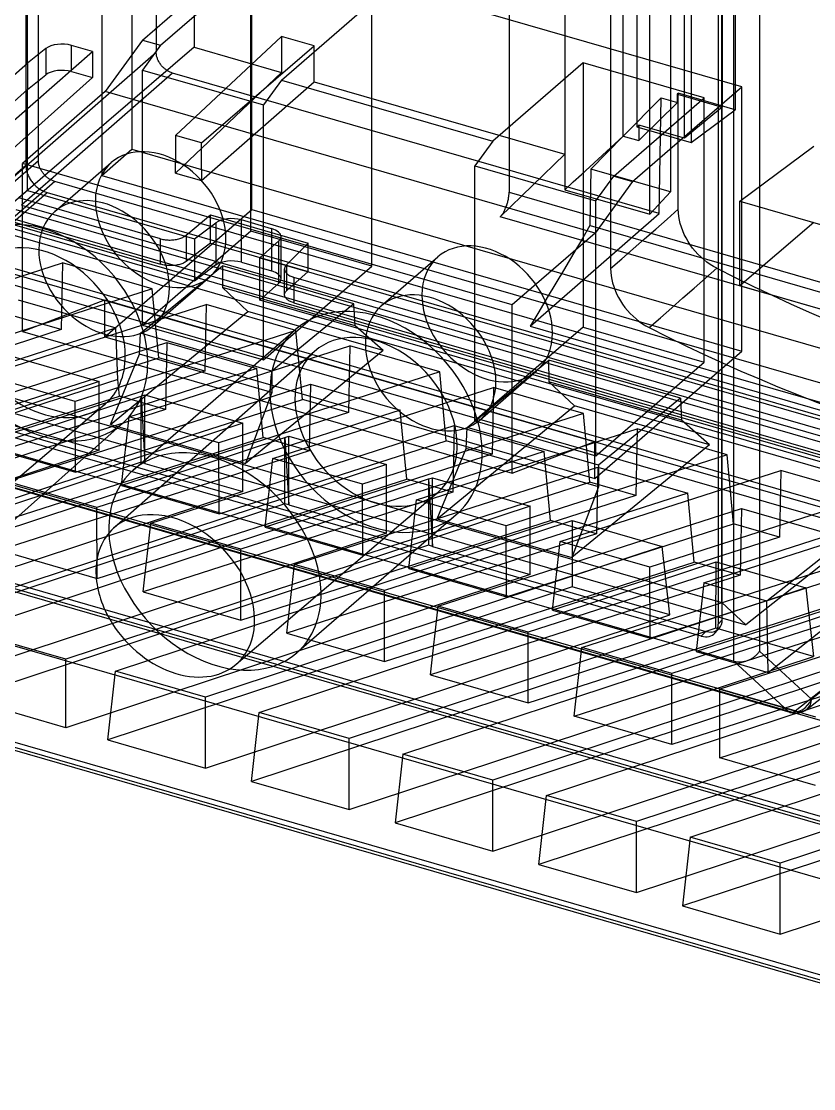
# Model space of a CAD drawing. Header units: millimetres. Extents: x 119 to 193, y -192 to -87.
# Drawn here: x 143.5 to 164.51, y -192.17 to -163.87 of the extents above; entities that cross this region are included whole.
import ezdxf

# ---------------------------------------------------------------- set-up
doc = ezdxf.new("R2010")
doc.units = ezdxf.units.MM
doc.layers.add('MAIN-1', color=7, linetype='Continuous')
doc.layers.add('MAIN-2', color=7, linetype='Continuous')

msp = doc.modelspace()

# ---------------------------------------------------------------- linework, layer by layer
at = {"layer": 'MAIN-1'}
for p, q in [((162.393, -180.838), (162.393, -147.607)), ((163.074, -147.693), (163.074, -180.573)), ((161.98, -148.354), (161.98, -179.852)), ((119.924, -168.001), (161.653, -180.047)), ((118.932, -168.292), (162.393, -180.838)), ((161.528, -180.174), (119.799, -168.128)), ((120.34, -169.611), (163.843, -182.169)), ((163.884, -182.193), (120.381, -169.635)), ((124.692, -173.402), (168.329, -185.999)), ((168.441, -186.248), (124.803, -173.65)), ((168.854, -178.367), (164.454, -181.84)), ((164.333, -182.105), (168.572, -178.76)), ((130.453, -179.273), (174.268, -191.922)), ((174.38, -192.171), (130.565, -179.522)), ((161.528, -180.174), (161.653, -180.047)), ((162.708, -180.832), (162.73, -180.826)), ((162.73, -180.826), (162.751, -180.819)), ((162.751, -180.819), (162.773, -180.811)), ((162.773, -180.811), (162.794, -180.802)), ((162.794, -180.802), (162.815, -180.793)), ((162.815, -180.793), (162.835, -180.782)), ((162.835, -180.782), (162.856, -180.772)), ((162.856, -180.772), (162.876, -180.76)), ((162.876, -180.76), (162.895, -180.748)), ((162.895, -180.748), (162.915, -180.735)), ((162.915, -180.735), (162.933, -180.721)), ((162.933, -180.721), (162.952, -180.707)), ((162.952, -180.707), (162.969, -180.693)), ((162.969, -180.693), (162.987, -180.677)), ((162.987, -180.677), (163.003, -180.661)), ((163.003, -180.661), (163.019, -180.645)), ((163.019, -180.645), (163.034, -180.628)), ((163.034, -180.628), (163.048, -180.61)), ((163.048, -180.61), (163.062, -180.592)), ((163.062, -180.592), (163.074, -180.573)), ((164.454, -181.84), (163.074, -180.573)), ((162.393, -180.838), (163.843, -182.169)), ((162.393, -180.838), (162.412, -180.843)), ((162.412, -180.843), (162.432, -180.847)), ((162.432, -180.847), (162.452, -180.851)), ((162.452, -180.851), (162.472, -180.853)), ((162.472, -180.853), (162.493, -180.855)), ((162.493, -180.855), (162.514, -180.856)), ((162.514, -180.856), (162.535, -180.857)), ((162.535, -180.857), (162.556, -180.857)), ((162.556, -180.857), (162.578, -180.855)), ((162.578, -180.855), (162.599, -180.854)), ((162.599, -180.854), (162.621, -180.851)), ((162.621, -180.851), (162.643, -180.847)), ((162.643, -180.847), (162.665, -180.843)), ((162.665, -180.843), (162.686, -180.838)), ((162.686, -180.838), (162.708, -180.832))]:
    msp.add_line(p, q, dxfattribs=at)
msp.add_arc((164.023, -181.713), 0.5, 253.8992, 308.2797, dxfattribs=at)
for centre, major_axis, ratio, start_param, end_param in [((147.579, -179.105), (1.651, -1.782), 0.732093, -1.875671, -0.031014), ((161.528, -179.722), (-0.342, 0.394), 0.75, -3.042226, -2.427868), ((161.528, -179.722), (-0.342, 0.394), 0.75, 2.284521, 3.240959), ((161.653, -179.614), (0.327, -0.378), 0.75, -0.857072, -0.11939), ((147.579, -179.105), (1.651, -1.782), 0.732093, -0.031014, 0.111799), ((164.023, -181.713), (0.338, 0.368), 0.878023, -2.728416, -1.163897), ((164.023, -181.713), (0.31, -0.392), 0.763187, -0.000046, 0.748062), ((164.023, -181.713), (0.139, 0.48), 0.433013, 2.926742, 3.141622)]:
    msp.add_ellipse(centre, major_axis=major_axis, ratio=ratio, start_param=start_param, end_param=end_param, dxfattribs=at)
at = {"layer": 'MAIN-2'}
for p, q in [((143.617, -92.645), (143.617, -167.686)), ((143.947, -167.558), (143.947, -92.617)), ((145.627, -94.344), (145.627, -167.956)), ((147.072, -142.048), (147.072, -164.684)), ((143.663, -164.977), (143.663, -145.767)), ((162.425, -145.767), (162.425, -166.214)), ((161.256, -146.22), (161.256, -167.084)), ((159.457, -166.914), (159.453, -146.516)), ((162.069, -179.283), (162.069, -146.551)), ((162.086, -146.382), (162.086, -166.143)), ((161.084, -166.971), (161.084, -146.987)), ((157.907, -147.295), (157.907, -168.335)), ((159.818, -147.714), (159.818, -166.669)), ((160.71, -147.466), (160.71, -168.396)), ((160.164, -168.986), (160.164, -147.947)), ((157.91, -148.063), (157.91, -167.393)), ((162.086, -179.739), (162.086, -148.24)), ((159.125, -148.346), (159.125, -170.429)), ((156.43, -149.355), (156.43, -168.404)), ((148.081, -160.225), (148.081, -164.556)), ((146.711, -164.368), (149.611, -161.857)), ((162.601, -165.607), (149.611, -161.857)), ((149.611, -168.863), (149.611, -161.857)), ((147.186, -164.506), (149.581, -162.432)), ((149.581, -169.438), (149.581, -162.432)), ((146.427, -163.026), (146.427, -167.263)), ((150.392, -165.431), (152.787, -163.357)), ((152.787, -170.363), (152.787, -163.357)), ((167.347, -176.209), (126.476, -164.41)), ((126.734, -164.327), (167.613, -176.128)), ((146.711, -164.368), (145.722, -165.736)), ((146.711, -164.368), (147.186, -164.506)), ((150.396, -164.271), (147.584, -166.895)), ((150.396, -164.271), (150.396, -165.224)), ((151.264, -164.521), (150.396, -164.271)), ((133.861, -174.761), (145.38, -164.67)), ((143.063, -168.186), (147.073, -164.685)), ((148.081, -164.556), (143.429, -168.553)), ((144.15, -164.592), (143.663, -164.977)), ((144.15, -164.592), (144.15, -165.289)), ((144.824, -165.203), (144.824, -164.509)), ((145.38, -164.67), (144.824, -164.509)), ((145.38, -164.67), (145.38, -165.364)), ((147.186, -164.506), (146.711, -165.162)), ((147.072, -164.685), (147.072, -164.684)), ((147.072, -164.684), (147.072, -164.684)), ((147.072, -164.684), (147.072, -164.684)), ((147.072, -164.684), (147.072, -164.684)), ((147.072, -164.684), (147.072, -164.684)), ((147.072, -164.684), (147.072, -164.684)), ((147.072, -164.684), (147.072, -164.684)), ((147.072, -164.684), (147.072, -164.684)), ((147.072, -164.684), (147.072, -164.684)), ((147.072, -164.684), (147.072, -164.684)), ((147.072, -164.684), (147.072, -164.684)), ((147.072, -164.684), (147.072, -164.684)), ((147.072, -164.684), (147.072, -164.684)), ((147.072, -164.684), (147.072, -164.684)), ((147.072, -164.684), (147.072, -164.684)), ((147.072, -164.684), (147.072, -164.684)), ((147.072, -164.684), (147.072, -164.684)), ((147.072, -164.684), (147.072, -164.684)), ((147.072, -164.684), (147.072, -164.684)), ((147.072, -164.684), (147.072, -164.684)), ((147.072, -164.684), (147.072, -164.684)), ((147.072, -164.684), (147.072, -164.684)), ((147.072, -164.684), (147.072, -164.684)), ((147.072, -164.684), (147.072, -164.684)), ((147.072, -164.684), (147.072, -164.684)), ((147.072, -164.684), (147.072, -164.684)), ((147.072, -164.684), (147.072, -164.684)), ((147.072, -164.684), (147.072, -164.684)), ((147.072, -164.684), (147.072, -164.684)), ((147.072, -164.684), (147.072, -164.684)), ((147.072, -164.684), (147.072, -164.684)), ((147.072, -164.684), (147.072, -164.684)), ((147.072, -164.684), (147.072, -164.684)), ((147.072, -164.684), (147.072, -164.684)), ((147.072, -164.684), (147.072, -164.684)), ((147.072, -164.684), (147.072, -164.684)), ((147.072, -164.684), (147.072, -164.684)), ((147.072, -164.684), (147.072, -164.684)), ((147.072, -164.684), (147.073, -164.684)), ((147.073, -164.685), (147.072, -164.685)), ((147.072, -164.685), (147.072, -164.685)), ((147.072, -164.685), (147.072, -164.685)), ((147.072, -164.685), (147.072, -164.685)), ((147.072, -164.685), (147.072, -164.685)), ((147.072, -164.685), (147.072, -164.685)), ((147.072, -164.685), (147.072, -164.685)), ((147.072, -164.685), (147.072, -164.685)), ((147.072, -164.685), (147.072, -164.685)), ((147.072, -164.685), (147.072, -164.685)), ((147.072, -164.685), (147.072, -164.685)), ((147.072, -164.685), (147.072, -164.685)), ((147.072, -164.685), (147.072, -164.685)), ((147.072, -164.685), (147.072, -164.685)), ((147.072, -164.685), (147.072, -164.685)), ((147.072, -164.685), (147.072, -164.685)), ((147.072, -164.685), (147.072, -164.685)), ((147.072, -164.685), (147.072, -164.685)), ((147.072, -164.685), (147.072, -164.685)), ((147.072, -164.685), (147.072, -164.685)), ((147.072, -164.685), (147.072, -164.685)), ((147.072, -164.685), (147.072, -164.685)), ((147.072, -164.685), (147.072, -164.685)), ((147.072, -164.685), (147.072, -164.685)), ((147.072, -164.685), (147.072, -164.685)), ((147.072, -164.685), (147.072, -164.685)), ((147.072, -164.685), (147.072, -164.685)), ((147.072, -164.685), (147.072, -164.685)), ((147.072, -164.685), (147.072, -164.685)), ((147.072, -164.685), (147.072, -164.685)), ((147.072, -164.685), (147.072, -164.685)), ((147.072, -164.685), (147.072, -164.685)), ((147.072, -164.685), (147.072, -164.685)), ((147.072, -164.685), (147.072, -164.685)), ((147.072, -164.685), (147.072, -164.685)), ((147.072, -164.685), (147.072, -164.685)), ((147.072, -164.685), (147.072, -164.685)), ((147.072, -164.685), (147.072, -164.685)), ((147.072, -164.685), (147.072, -164.685)), ((147.072, -164.685), (147.072, -164.685)), ((147.072, -164.685), (147.073, -164.685)), ((147.073, -164.685), (147.072, -164.685)), ((147.072, -164.685), (147.072, -164.685)), ((147.073, -164.707), (147.073, -164.685)), ((148.081, -164.556), (150.396, -165.224)), ((148.277, -167.095), (151.264, -164.521)), ((151.264, -165.475), (151.264, -164.521)), ((126.953, -164.824), (167.838, -176.627)), ((132.834, -174.465), (143.663, -164.977)), ((143.663, -164.977), (143.663, -165.682)), ((147.074, -164.728), (147.073, -164.707)), ((147.077, -164.749), (147.074, -164.728)), ((147.08, -164.77), (147.077, -164.749)), ((147.084, -164.791), (147.08, -164.77)), ((147.09, -164.812), (147.084, -164.791)), ((147.096, -164.832), (147.09, -164.812)), ((147.103, -164.853), (147.096, -164.832)), ((147.111, -164.874), (147.103, -164.853)), ((147.119, -164.894), (147.111, -164.874)), ((147.129, -164.914), (147.119, -164.894)), ((147.139, -164.935), (147.129, -164.914)), ((147.15, -164.954), (147.139, -164.935)), ((147.162, -164.974), (147.15, -164.954)), ((147.174, -164.993), (147.162, -164.974)), ((158.396, -164.976), (156.001, -167.05)), ((158.396, -164.976), (158.396, -171.982)), ((161.602, -165.902), (158.396, -164.976)), ((147.506, -165.243), (143.497, -168.745)), ((144.824, -165.203), (145.38, -165.364)), ((146.711, -165.162), (149.917, -166.088)), ((146.711, -171.923), (146.711, -165.162)), ((147.187, -165.012), (147.174, -164.993)), ((147.201, -165.031), (147.187, -165.012)), ((147.216, -165.049), (147.201, -165.031)), ((147.231, -165.066), (147.216, -165.049)), ((147.247, -165.083), (147.231, -165.066)), ((147.263, -165.099), (147.247, -165.083)), ((147.28, -165.114), (147.263, -165.099)), ((147.297, -165.129), (147.28, -165.114)), ((147.315, -165.144), (147.297, -165.129)), ((147.333, -165.157), (147.315, -165.144)), ((147.351, -165.17), (147.333, -165.157)), ((147.369, -165.182), (147.351, -165.17)), ((147.388, -165.193), (147.369, -165.182)), ((147.407, -165.204), (147.388, -165.193)), ((147.426, -165.213), (147.407, -165.204)), ((147.446, -165.222), (147.426, -165.213)), ((147.466, -165.23), (147.446, -165.222)), ((147.486, -165.238), (147.466, -165.23)), ((147.507, -165.244), (147.486, -165.238)), ((160.41, -168.968), (147.507, -165.244)), ((150.396, -165.224), (147.584, -167.893)), ((145.38, -165.364), (133.861, -175.632)), ((143.663, -165.682), (144.15, -165.289)), ((148.277, -168.093), (151.264, -165.475)), ((150.392, -165.431), (149.917, -166.088)), ((150.392, -165.431), (156.001, -167.05)), ((151.264, -165.475), (157.91, -167.393)), ((143.663, -165.682), (132.834, -175.336)), ((145.722, -165.736), (143.526, -167.638)), ((143.663, -168.361), (143.663, -165.682)), ((158.712, -169.486), (145.722, -165.736)), ((159.701, -168.118), (162.601, -165.607)), ((160.894, -165.799), (160.919, -165.779)), ((160.894, -165.799), (162.086, -166.143)), ((160.894, -166.021), (160.894, -165.799)), ((160.919, -168.856), (160.919, -165.779)), ((162.425, -166.214), (160.919, -165.779)), ((162.601, -172.613), (162.601, -165.607)), ((149.917, -172.849), (149.917, -166.088)), ((159.207, -167.976), (161.602, -165.902)), ((159.46, -166.915), (160.464, -165.897)), ((160.894, -166.021), (159.876, -167.035)), ((160.41, -168.968), (160.464, -165.897)), ((160.464, -165.897), (160.894, -166.021)), ((161.602, -172.908), (161.602, -165.902)), ((162.086, -166.143), (161.084, -166.971)), ((161.256, -167.084), (162.425, -166.214)), ((159.818, -166.669), (159.876, -166.622)), ((159.818, -166.669), (161.256, -167.084)), ((159.876, -166.622), (159.876, -167.035)), ((161.084, -166.971), (159.876, -166.622)), ((148.277, -167.095), (147.584, -166.895)), ((147.584, -166.895), (147.584, -167.597)), ((158.599, -167.787), (159.46, -166.915)), ((159.236, -167.117), (159.453, -166.912)), ((159.457, -166.914), (159.876, -167.035)), ((148.277, -167.797), (148.277, -167.095)), ((156.001, -167.05), (155.526, -167.707)), ((159.015, -167.32), (159.236, -167.117)), ((162.551, -168.639), (164.513, -167.181)), ((121.356, -167.53), (162.069, -179.283)), ((173.227, -179.218), (132.181, -167.369)), ((132.437, -167.288), (173.491, -179.139)), ((145.627, -167.956), (146.427, -167.263)), ((146.427, -167.263), (147.584, -167.597)), ((157.91, -167.393), (156.198, -169.051)), ((158.571, -167.726), (158.793, -167.523)), ((158.793, -167.523), (159.015, -167.32)), ((132.656, -167.785), (173.717, -179.638)), ((143.617, -167.686), (142.567, -168.603)), ((142.754, -168.6), (143.947, -167.558)), ((156.516, -171.388), (143.526, -167.638)), ((143.526, -172.098), (143.526, -167.638)), ((143.617, -167.686), (143.618, -167.712)), ((143.618, -167.712), (143.62, -167.738)), ((143.62, -167.738), (143.623, -167.764)), ((143.623, -167.764), (143.627, -167.79)), ((143.627, -167.79), (143.632, -167.816)), ((143.948, -167.579), (143.947, -167.558)), ((143.949, -167.599), (143.948, -167.579)), ((143.951, -167.619), (143.949, -167.599)), ((143.954, -167.639), (143.951, -167.619)), ((143.958, -167.659), (143.954, -167.639)), ((143.963, -167.679), (143.958, -167.659)), ((143.969, -167.699), (143.963, -167.679)), ((143.975, -167.719), (143.969, -167.699)), ((143.982, -167.739), (143.975, -167.719)), ((143.99, -167.759), (143.982, -167.739)), ((143.999, -167.778), (143.99, -167.759)), ((144.009, -167.798), (143.999, -167.778)), ((144.019, -167.817), (144.009, -167.798)), ((144.382, -168.916), (145.882, -167.617)), ((147.584, -167.893), (147.584, -167.597)), ((147.584, -167.597), (148.277, -167.797)), ((148.277, -167.797), (148.277, -168.093)), ((148.277, -167.797), (183.548, -177.979)), ((155.526, -167.707), (158.732, -168.632)), ((155.526, -174.468), (155.526, -167.707)), ((158.35, -167.929), (158.571, -167.726)), ((158.599, -167.787), (158.572, -169.288)), ((160.71, -168.396), (158.599, -167.787)), ((143.632, -167.816), (143.638, -167.842)), ((143.638, -167.842), (143.645, -167.868)), ((143.645, -167.868), (143.653, -167.894)), ((143.653, -167.894), (143.663, -167.92)), ((143.663, -167.92), (143.673, -167.946)), ((143.673, -167.946), (143.685, -167.972)), ((143.685, -167.972), (143.697, -167.998)), ((143.697, -167.998), (143.711, -168.023)), ((143.711, -168.023), (143.725, -168.048)), ((143.725, -168.048), (143.74, -168.073)), ((143.74, -168.073), (143.756, -168.097)), ((144.03, -167.836), (144.019, -167.817)), ((144.042, -167.855), (144.03, -167.836)), ((144.054, -167.874), (144.042, -167.855)), ((144.067, -167.892), (144.054, -167.874)), ((144.081, -167.91), (144.067, -167.892)), ((144.095, -167.927), (144.081, -167.91)), ((144.11, -167.944), (144.095, -167.927)), ((144.126, -167.96), (144.11, -167.944)), ((144.142, -167.976), (144.126, -167.96)), ((144.158, -167.991), (144.142, -167.976)), ((144.175, -168.005), (144.158, -167.991)), ((144.192, -168.019), (144.175, -168.005)), ((144.21, -168.032), (144.192, -168.019)), ((144.227, -168.044), (144.21, -168.032)), ((144.245, -168.056), (144.227, -168.044)), ((144.264, -168.067), (144.245, -168.056)), ((144.282, -168.077), (144.264, -168.067)), ((144.301, -168.086), (144.282, -168.077)), ((144.32, -168.095), (144.301, -168.086)), ((144.34, -168.103), (144.32, -168.095)), ((145.627, -167.956), (184.598, -179.206)), ((147.584, -167.893), (148.277, -168.093)), ((158.128, -168.131), (158.35, -167.929)), ((158.732, -168.632), (159.207, -167.976)), ((159.207, -167.976), (159.701, -168.118)), ((121.976, -168.111), (162.709, -179.869)), ((143.663, -168.361), (139.655, -171.718)), ((144.38, -168.116), (143.187, -169.158)), ((143.663, -168.361), (148.092, -169.639)), ((143.756, -168.097), (143.773, -168.12)), ((143.773, -168.12), (143.791, -168.143)), ((143.791, -168.143), (143.81, -168.166)), ((143.81, -168.166), (143.829, -168.187)), ((143.829, -168.187), (143.849, -168.208)), ((143.849, -168.208), (143.87, -168.229)), ((143.87, -168.229), (143.892, -168.248)), ((143.892, -168.248), (143.914, -168.267)), ((143.914, -168.267), (143.936, -168.285)), ((143.936, -168.285), (143.959, -168.302)), ((143.959, -168.302), (143.983, -168.318)), ((143.983, -168.318), (144.006, -168.334)), ((144.006, -168.334), (144.03, -168.348)), ((144.03, -168.348), (144.054, -168.361)), ((144.054, -168.361), (144.079, -168.373)), ((144.079, -168.373), (144.104, -168.384)), ((144.36, -168.11), (144.34, -168.103)), ((144.38, -168.116), (144.36, -168.11)), ((186.845, -180.375), (144.38, -168.116)), ((157.907, -168.335), (158.128, -168.131)), ((157.907, -168.335), (160.164, -168.986)), ((159.701, -168.118), (158.712, -169.486)), ((143.13, -169.329), (144.18, -168.411)), ((147.189, -169.639), (143.429, -168.553)), ((144.104, -168.384), (144.129, -168.394)), ((144.129, -168.394), (144.154, -168.403)), ((144.154, -168.403), (144.18, -168.411)), ((144.18, -168.411), (186.745, -180.699)), ((156.389, -168.686), (156.395, -168.662)), ((156.395, -168.662), (156.401, -168.638)), ((156.401, -168.638), (156.407, -168.613)), ((156.407, -168.613), (156.412, -168.59)), ((156.412, -168.59), (156.416, -168.566)), ((156.416, -168.566), (156.42, -168.542)), ((156.42, -168.542), (156.423, -168.519)), ((156.423, -168.519), (156.426, -168.496)), ((156.426, -168.496), (156.428, -168.473)), ((156.428, -168.473), (156.429, -168.45)), ((156.429, -168.45), (156.43, -168.427)), ((156.43, -168.404), (178.095, -174.658)), ((156.43, -168.427), (156.43, -168.404)), ((158.732, -175.393), (158.732, -168.632)), ((160.164, -168.986), (160.71, -168.396)), ((162.551, -170.888), (162.551, -168.639)), ((162.551, -168.639), (173.425, -171.778)), ((187.565, -181.633), (143.36, -168.872)), ((143.496, -168.745), (187.729, -181.514)), ((145.711, -172.241), (149.611, -168.863)), ((149.611, -168.863), (162.601, -172.613)), ((156.279, -168.946), (156.29, -168.928)), ((156.29, -168.928), (156.301, -168.909)), ((156.301, -168.909), (156.311, -168.889)), ((156.311, -168.889), (156.321, -168.868)), ((156.321, -168.868), (156.331, -168.847)), ((156.331, -168.847), (156.34, -168.825)), ((156.34, -168.825), (156.35, -168.803)), ((156.35, -168.803), (156.358, -168.78)), ((156.358, -168.78), (156.367, -168.757)), ((156.367, -168.757), (156.375, -168.734)), ((156.375, -168.734), (156.382, -168.71)), ((156.382, -168.71), (156.389, -168.686)), ((160.62, -169.118), (160.919, -168.856)), ((160.922, -168.949), (160.919, -168.856)), ((143.187, -169.158), (147.189, -170.314)), ((147.863, -169.544), (148.509, -169)), ((148.092, -169.639), (148.658, -169.21)), ((148.509, -169), (151.107, -169.75)), ((148.509, -169.752), (148.509, -169)), ((148.658, -169.21), (148.658, -170.332)), ((150.134, -169.369), (149.332, -169.137)), ((149.332, -170.259), (149.332, -169.137)), ((156.198, -169.051), (156.21, -169.039)), ((177.84, -175.299), (156.198, -169.051)), ((156.21, -169.039), (156.222, -169.025)), ((156.222, -169.025), (156.234, -169.011)), ((156.234, -169.011), (156.246, -168.996)), ((156.246, -168.996), (156.257, -168.98)), ((156.257, -168.98), (156.268, -168.964)), ((156.268, -168.964), (156.279, -168.946)), ((156.992, -171.956), (160.41, -168.969)), ((160.321, -169.38), (160.62, -169.118)), ((160.932, -169.044), (160.922, -168.949)), ((160.949, -169.139), (160.932, -169.044)), ((160.971, -169.236), (160.949, -169.139)), ((164.513, -169.206), (162.551, -170.888)), ((148.092, -170.761), (143.13, -169.329)), ((149.581, -169.438), (146.711, -171.923)), ((152.787, -170.363), (149.581, -169.438)), ((150.134, -169.369), (150.134, -170.491)), ((158.712, -169.486), (156.516, -171.388)), ((158.573, -169.288), (158.351, -169.67)), ((158.577, -169.289), (177.152, -174.651)), ((160.022, -169.642), (160.321, -169.38)), ((161, -169.332), (160.971, -169.236)), ((161.036, -169.427), (161, -169.332)), ((161.077, -169.522), (161.036, -169.427)), ((164.014, -182.153), (120.511, -169.595)), ((147.189, -169.639), (147.22, -169.647)), ((147.189, -170.314), (147.189, -169.639)), ((147.22, -169.647), (147.251, -169.654)), ((147.251, -169.654), (147.282, -169.659)), ((147.282, -169.659), (147.314, -169.664)), ((147.314, -169.664), (147.346, -169.667)), ((147.346, -169.667), (147.378, -169.669)), ((147.378, -169.669), (147.411, -169.671)), ((147.411, -169.671), (147.445, -169.671)), ((147.445, -169.671), (147.478, -169.669)), ((147.478, -169.669), (147.511, -169.667)), ((147.511, -169.667), (147.544, -169.664)), ((147.544, -169.664), (147.576, -169.659)), ((147.576, -169.659), (147.608, -169.653)), ((147.608, -169.653), (147.639, -169.647)), ((147.639, -169.647), (147.669, -169.639)), ((147.669, -169.639), (147.698, -169.63)), ((147.698, -169.63), (147.726, -169.62)), ((147.726, -169.62), (147.753, -169.61)), ((147.753, -169.61), (147.778, -169.599)), ((147.778, -169.599), (147.801, -169.586)), ((147.801, -169.586), (147.823, -169.573)), ((147.823, -169.573), (147.844, -169.559)), ((147.844, -169.559), (147.863, -169.544)), ((147.863, -169.544), (147.863, -170.241)), ((148.509, -169.752), (147.863, -170.241)), ((148.092, -169.639), (148.092, -170.761)), ((148.509, -169.752), (151.107, -170.502)), ((150.325, -169.692), (149.824, -170.139)), ((150.325, -170.814), (150.325, -169.692)), ((150.384, -170.701), (150.384, -169.58)), ((151.107, -169.75), (150.535, -170.315)), ((151.107, -170.502), (151.107, -169.75)), ((158.351, -169.67), (158.125, -170.051)), ((159.723, -169.904), (160.022, -169.642)), ((161.124, -169.615), (161.077, -169.522)), ((161.177, -169.707), (161.124, -169.615)), ((161.235, -169.796), (161.177, -169.707)), ((158.125, -170.051), (157.898, -170.432)), ((159.424, -170.167), (159.723, -169.904)), ((161.298, -169.882), (161.235, -169.796)), ((161.365, -169.964), (161.298, -169.882)), ((161.437, -170.043), (161.365, -169.964)), ((161.513, -170.118), (161.437, -170.043)), ((138.731, -172.16), (144.588, -170.278)), ((144.588, -170.278), (144.549, -172.046)), ((146.97, -170.965), (144.588, -170.278)), ((146.66, -172.138), (148.827, -170.357)), ((147.22, -170.322), (147.189, -170.314)), ((147.251, -170.329), (147.22, -170.322)), ((147.282, -170.335), (147.251, -170.329)), ((147.314, -170.34), (147.282, -170.335)), ((147.346, -170.343), (147.314, -170.34)), ((147.378, -170.346), (147.346, -170.343)), ((147.411, -170.348), (147.378, -170.346)), ((147.445, -170.349), (147.411, -170.348)), ((147.478, -170.348), (147.445, -170.349)), ((147.511, -170.347), (147.478, -170.348)), ((147.544, -170.345), (147.511, -170.347)), ((147.576, -170.341), (147.544, -170.345)), ((147.608, -170.337), (147.576, -170.341)), ((147.639, -170.331), (147.608, -170.337)), ((147.669, -170.324), (147.639, -170.331)), ((147.698, -170.317), (147.669, -170.324)), ((147.726, -170.309), (147.698, -170.317)), ((147.753, -170.299), (147.726, -170.309)), ((147.778, -170.289), (147.753, -170.299)), ((147.801, -170.279), (147.778, -170.289)), ((147.823, -170.267), (147.801, -170.279)), ((147.844, -170.254), (147.823, -170.267)), ((147.863, -170.241), (147.844, -170.254)), ((148.658, -170.332), (148.092, -170.761)), ((152.313, -171.363), (148.827, -170.357)), ((148.827, -170.357), (148.829, -170.931)), ((149.332, -170.259), (150.134, -170.491)), ((149.824, -171.261), (149.824, -170.139)), ((149.824, -170.139), (181.945, -179.412)), ((150.502, -170.355), (150.491, -170.375)), ((150.517, -170.335), (150.502, -170.355)), ((150.535, -170.315), (150.517, -170.335)), ((150.535, -171.012), (150.535, -170.315)), ((153.042, -171.416), (154.542, -170.117)), ((159.125, -170.429), (159.424, -170.167)), ((161.593, -170.189), (161.513, -170.118)), ((161.676, -170.255), (161.593, -170.189)), ((161.761, -170.315), (161.676, -170.255)), ((161.849, -170.369), (161.761, -170.315)), ((147, -171.94), (148.5, -170.641)), ((149.917, -172.849), (152.787, -170.363)), ((150.478, -170.416), (150.477, -170.437)), ((150.477, -170.437), (150.478, -170.455)), ((150.477, -171.124), (150.477, -170.438)), ((150.483, -170.395), (150.478, -170.416)), ((150.478, -170.455), (150.481, -170.473)), ((150.481, -170.473), (150.487, -170.491)), ((150.491, -170.375), (150.483, -170.395)), ((150.487, -170.491), (150.496, -170.509)), ((150.496, -170.509), (150.507, -170.526)), ((150.507, -170.526), (150.52, -170.543)), ((150.52, -170.543), (150.536, -170.559)), ((150.535, -171.012), (151.107, -170.502)), ((150.536, -170.559), (150.553, -170.575)), ((150.553, -170.575), (150.572, -170.589)), ((150.572, -170.589), (150.594, -170.603)), ((150.594, -170.603), (150.616, -170.616)), ((150.616, -170.616), (150.641, -170.629)), ((150.641, -170.629), (150.668, -170.64)), ((150.668, -170.64), (150.696, -170.65)), ((157.898, -170.432), (157.671, -170.813)), ((159.125, -170.429), (159.128, -170.522)), ((159.128, -170.522), (159.138, -170.617)), ((159.138, -170.617), (159.154, -170.713)), ((161.639, -170.68), (161.938, -170.418)), ((161.938, -170.418), (161.849, -170.369)), ((150.325, -170.814), (149.824, -171.261)), ((150.696, -170.65), (150.726, -170.66)), ((185.296, -180.639), (150.726, -170.66)), ((150.727, -170.66), (150.727, -171.335)), ((157.671, -170.813), (157.445, -171.194)), ((159.154, -170.713), (159.177, -170.809)), ((159.177, -170.809), (159.207, -170.906)), ((159.207, -170.906), (159.242, -171.002)), ((161.341, -170.943), (161.639, -170.68)), ((173.425, -174.027), (162.551, -170.888)), ((146.97, -170.965), (141.113, -172.847)), ((147.14, -172.794), (146.97, -170.965)), ((148.829, -170.931), (149.504, -171.567)), ((152.347, -171.946), (148.829, -170.931)), ((150.477, -171.123), (150.478, -171.107)), ((150.478, -171.137), (150.477, -171.123)), ((150.478, -171.107), (150.481, -171.091)), ((150.48, -171.151), (150.478, -171.137)), ((150.484, -171.165), (150.48, -171.151)), ((150.481, -171.091), (150.487, -171.074)), ((150.49, -171.179), (150.484, -171.165)), ((150.487, -171.074), (150.495, -171.059)), ((150.497, -171.193), (150.49, -171.179)), ((150.495, -171.059), (150.506, -171.043)), ((150.507, -171.206), (150.497, -171.193)), ((150.506, -171.043), (150.519, -171.027)), ((150.517, -171.219), (150.507, -171.206)), ((150.519, -171.027), (150.535, -171.012)), ((157.445, -171.194), (157.218, -171.575)), ((159.242, -171.002), (159.284, -171.097)), ((159.284, -171.097), (159.331, -171.19)), ((159.331, -171.19), (159.383, -171.281)), ((160.743, -171.468), (161.042, -171.205)), ((161.042, -171.205), (161.341, -170.943)), ((142.542, -173.26), (148.399, -171.378)), ((143.415, -171.253), (146.006, -172.001)), ((143.526, -172.098), (145.711, -171.258)), ((145.711, -172.241), (145.711, -171.258)), ((145.711, -171.258), (158.701, -175.008)), ((148.399, -171.378), (148.36, -173.146)), ((150.78, -172.065), (148.399, -171.378)), ((185.595, -181.587), (149.824, -171.261)), ((152.313, -171.363), (150.142, -173.143)), ((150.53, -171.232), (150.517, -171.219)), ((150.543, -171.245), (150.53, -171.232)), ((150.559, -171.257), (150.543, -171.245)), ((150.575, -171.268), (150.559, -171.257)), ((150.593, -171.279), (150.575, -171.268)), ((150.612, -171.29), (150.593, -171.279)), ((150.632, -171.3), (150.612, -171.29)), ((150.654, -171.309), (150.632, -171.3)), ((150.676, -171.318), (150.654, -171.309)), ((150.701, -171.327), (150.676, -171.318)), ((150.727, -171.335), (150.701, -171.327)), ((150.727, -171.335), (185.538, -181.384)), ((152.347, -171.946), (152.313, -171.363)), ((156.516, -175.848), (156.516, -171.388)), ((159.383, -171.281), (159.442, -171.37)), ((159.442, -171.37), (159.505, -171.456)), ((159.505, -171.456), (159.573, -171.539)), ((160.444, -171.73), (160.743, -171.468)), ((167.979, -183.361), (127.089, -171.557)), ((144.549, -172.046), (143.33, -171.694)), ((145.863, -174.559), (149.504, -171.567)), ((153.088, -172.601), (149.504, -171.567)), ((157.218, -171.575), (156.992, -171.956)), ((159.573, -171.539), (159.645, -171.618)), ((159.645, -171.618), (159.72, -171.693)), ((159.72, -171.693), (159.8, -171.763)), ((159.8, -171.763), (159.883, -171.828)), ((160.146, -171.992), (160.444, -171.73)), ((137.839, -174.626), (146.006, -172.001)), ((144.549, -172.046), (138.528, -173.981)), ((146.056, -173.371), (146.006, -172.001)), ((146.465, -175.769), (150.776, -172.036)), ((146.711, -171.923), (149.917, -172.849)), ((153.088, -172.601), (152.347, -171.946)), ((158.396, -171.982), (155.526, -174.468)), ((156.992, -171.956), (175.467, -177.29)), ((158.396, -171.982), (161.602, -172.908)), ((159.883, -171.828), (159.968, -171.889)), ((159.968, -171.889), (160.056, -171.943)), ((160.056, -171.943), (160.146, -171.992)), ((143.526, -172.098), (156.516, -175.848)), ((150.78, -172.065), (144.924, -173.947)), ((145.711, -172.241), (158.701, -175.991)), ((146.629, -172.696), (146.66, -172.138)), ((150.142, -173.143), (146.66, -172.138)), ((150.951, -173.894), (150.78, -172.065)), ((139.31, -174.976), (147.355, -172.391)), ((151.269, -172.623), (145.954, -177.3)), ((146.352, -174.36), (152.209, -172.478)), ((147.355, -172.391), (147.316, -174.159)), ((147.355, -172.391), (149.737, -173.078)), ((153.088, -172.601), (149.439, -175.591)), ((152.209, -172.478), (152.17, -174.246)), ((154.591, -173.165), (152.209, -172.478)), ((158.701, -175.991), (162.601, -172.613)), ((141.119, -174.729), (147.14, -172.794)), ((142.965, -172.674), (145.556, -173.422)), ((145.863, -174.559), (146.629, -172.696)), ((150.139, -173.71), (146.629, -172.696)), ((148.36, -173.146), (147.14, -172.794)), ((155.32, -174.638), (157.487, -172.857)), ((160.974, -173.863), (157.487, -172.857)), ((157.49, -173.431), (157.487, -172.857)), ((149.737, -173.078), (141.692, -175.663)), ((148.36, -173.146), (142.338, -175.081)), ((154.591, -173.165), (148.734, -175.047)), ((149.907, -174.907), (149.737, -173.078)), ((150.142, -173.143), (150.139, -173.71)), ((154.761, -174.994), (154.591, -173.165)), ((155.66, -174.44), (157.16, -173.141)), ((158.732, -175.393), (161.602, -172.908)), ((145.556, -173.422), (133.245, -177.482)), ((146.056, -173.371), (137.886, -175.996)), ((144.924, -173.947), (142.542, -173.26)), ((145.556, -175.241), (145.556, -173.422)), ((146.097, -173.807), (146.056, -173.371)), ((157.489, -173.431), (158.164, -174.067)), ((161.007, -174.446), (157.489, -173.431)), ((168.571, -186.208), (124.932, -173.61)), ((143.121, -176.076), (151.166, -173.491)), ((150.139, -173.71), (149.439, -175.591)), ((150.163, -175.46), (156.02, -173.578)), ((151.166, -173.491), (151.126, -175.259)), ((151.166, -173.491), (153.547, -174.178)), ((156.02, -173.578), (155.981, -175.346)), ((158.401, -174.265), (156.02, -173.578)), ((134.563, -177.801), (146.677, -173.806)), ((137.888, -176.445), (146.097, -173.807)), ((145.717, -174.021), (140.538, -178.435)), ((144.93, -175.829), (144.924, -173.947)), ((144.93, -175.829), (150.951, -173.894)), ((147.316, -174.159), (146.097, -173.807)), ((146.671, -175.563), (146.677, -173.806)), ((146.677, -173.806), (146.775, -173.774)), ((146.677, -173.806), (146.775, -175.593)), ((146.775, -173.774), (149.367, -174.522)), ((146.775, -175.593), (146.775, -173.774)), ((152.17, -174.246), (150.951, -173.894)), ((160.974, -173.863), (158.802, -175.643)), ((160.973, -173.863), (161.007, -174.446)), ((147.316, -174.159), (139.107, -176.797)), ((153.547, -174.178), (145.502, -176.763)), ((152.17, -174.246), (146.149, -176.181)), ((158.401, -174.265), (152.545, -176.147)), ((153.718, -176.007), (153.547, -174.178)), ((154.524, -177.059), (158.164, -174.067)), ((161.748, -175.101), (158.164, -174.067)), ((158.572, -176.094), (158.401, -174.265)), ((149.367, -174.522), (137.056, -178.582)), ((142.156, -178.108), (146.193, -174.517)), ((142.965, -174.493), (145.556, -175.241)), ((145.863, -174.559), (149.439, -175.591)), ((146.149, -176.181), (146.352, -174.36)), ((148.734, -175.047), (146.352, -174.36)), ((146.931, -177.176), (154.976, -174.591)), ((149.367, -176.341), (149.367, -174.522)), ((154.976, -174.591), (154.937, -176.359)), ((154.976, -174.591), (157.358, -175.278)), ((155.526, -174.468), (158.732, -175.393)), ((161.748, -175.101), (161.007, -174.446)), ((150.487, -174.906), (150.586, -174.874)), ((150.586, -174.874), (153.177, -175.622)), ((150.586, -176.693), (150.586, -174.874)), ((153.974, -176.56), (159.83, -174.678)), ((155.289, -175.196), (155.32, -174.638)), ((158.802, -175.643), (155.32, -174.638)), ((159.83, -174.678), (159.791, -176.446)), ((162.212, -175.365), (159.83, -174.678)), ((138.374, -178.901), (150.487, -174.906)), ((141.698, -177.545), (149.907, -174.907)), ((142.338, -175.081), (144.93, -175.829)), ((148.74, -176.929), (148.734, -175.047)), ((148.74, -176.929), (154.761, -174.994)), ((151.126, -175.259), (149.907, -174.907)), ((150.481, -176.663), (150.487, -174.906)), ((150.487, -174.906), (150.586, -176.693)), ((155.981, -175.346), (154.761, -174.994)), ((156.516, -175.848), (158.701, -175.008)), ((161.748, -175.101), (158.099, -178.091)), ((158.701, -175.991), (158.701, -175.008)), ((145.556, -175.241), (133.245, -179.301)), ((151.126, -175.259), (142.917, -177.897)), ((157.358, -175.278), (149.313, -177.863)), ((155.981, -175.346), (149.959, -177.281)), ((154.524, -177.059), (155.289, -175.196)), ((158.8, -176.21), (155.289, -175.196)), ((162.212, -175.365), (156.355, -177.247)), ((157.528, -177.107), (157.358, -175.278)), ((162.383, -177.194), (162.212, -175.365)), ((146.671, -175.563), (134.359, -179.623)), ((153.177, -175.622), (140.866, -179.682)), ((146.775, -175.593), (146.671, -175.563)), ((146.775, -175.593), (149.367, -176.341)), ((149.959, -177.281), (150.163, -175.46)), ((152.545, -176.147), (150.163, -175.46)), ((150.742, -178.276), (158.787, -175.691)), ((153.177, -177.441), (153.177, -175.622)), ((158.787, -175.691), (158.747, -177.459)), ((158.787, -175.691), (161.168, -176.378)), ((158.802, -175.643), (158.8, -176.21)), ((142.184, -180.001), (154.298, -176.006)), ((145.509, -178.645), (153.718, -176.007)), ((154.937, -176.359), (153.718, -176.007)), ((154.298, -176.006), (154.292, -177.763)), ((154.298, -176.006), (154.397, -175.974)), ((154.298, -176.006), (154.397, -177.793)), ((154.397, -175.974), (156.988, -176.722)), ((154.397, -177.793), (154.397, -175.974)), ((157.784, -177.66), (163.641, -175.778)), ((163.641, -175.778), (163.602, -177.546)), ((166.022, -176.465), (163.641, -175.778)), ((145.502, -176.763), (143.121, -176.076)), ((146.149, -176.181), (148.74, -176.929)), ((152.551, -178.029), (152.545, -176.147)), ((152.551, -178.029), (158.572, -176.094)), ((158.8, -176.21), (158.099, -178.091)), ((159.791, -176.446), (158.572, -176.094)), ((167.347, -176.209), (162.709, -179.869)), ((149.367, -176.341), (137.056, -180.401)), ((154.937, -176.359), (146.728, -178.997)), ((154.522, -176.378), (149.189, -180.923)), ((161.168, -176.378), (153.124, -178.963)), ((159.791, -176.446), (153.77, -178.381)), ((153.77, -178.381), (153.974, -176.56)), ((156.355, -177.247), (153.974, -176.56)), ((166.022, -176.465), (160.166, -178.347)), ((161.339, -178.207), (161.168, -176.378)), ((150.481, -176.663), (138.17, -180.723)), ((156.988, -176.722), (144.677, -180.782)), ((145.509, -178.645), (145.502, -176.763)), ((150.586, -176.693), (150.481, -176.663)), ((150.586, -176.693), (153.177, -177.441)), ((154.552, -179.376), (162.597, -176.791)), ((156.988, -178.541), (156.988, -176.722)), ((162.597, -176.791), (162.558, -178.559)), ((162.597, -176.791), (164.979, -177.478)), ((145.995, -181.101), (158.108, -177.106)), ((149.319, -179.745), (157.528, -177.107)), ((150.795, -180.618), (155.031, -176.949)), ((154.524, -177.059), (158.099, -178.091)), ((158.747, -177.459), (157.528, -177.107)), ((158.108, -177.106), (158.102, -178.863)), ((158.108, -177.106), (160.49, -177.794)), ((170.884, -188.397), (132.851, -177.418)), ((146.728, -178.997), (146.931, -177.176)), ((149.313, -177.863), (146.931, -177.176)), ((149.959, -177.281), (152.551, -178.029)), ((156.361, -179.129), (156.355, -177.247)), ((156.361, -179.129), (162.383, -177.194)), ((163.602, -177.546), (162.383, -177.194)), ((153.177, -177.441), (140.866, -181.501)), ((158.747, -177.459), (150.538, -180.097)), ((164.979, -177.478), (156.934, -180.063)), ((163.602, -177.546), (157.58, -179.481)), ((157.58, -179.481), (157.784, -177.66)), ((160.166, -178.347), (157.784, -177.66)), ((161.595, -178.76), (165.446, -177.522)), ((165.446, -177.522), (163.266, -179.242)), ((154.292, -177.763), (141.98, -181.823)), ((142.917, -177.897), (145.509, -178.645)), ((160.49, -177.794), (148.376, -181.789)), ((149.319, -179.745), (149.313, -177.863)), ((154.397, -177.793), (154.292, -177.763)), ((154.397, -177.793), (156.988, -178.541)), ((158.363, -180.476), (166.408, -177.891)), ((160.693, -179.611), (160.49, -177.794)), ((149.805, -182.201), (161.919, -178.206)), ((150.538, -180.097), (150.742, -178.276)), ((153.124, -178.963), (150.742, -178.276)), ((153.13, -180.845), (161.339, -178.207)), ((162.558, -178.559), (161.339, -178.207)), ((161.913, -179.963), (161.919, -178.206)), ((161.919, -178.206), (164.3, -178.894)), ((156.988, -178.541), (144.677, -182.601)), ((153.77, -178.381), (156.361, -179.129)), ((162.558, -178.559), (154.349, -181.197)), ((160.172, -180.229), (160.166, -178.347)), ((160.172, -180.229), (166.193, -178.294)), ((168.789, -178.578), (160.745, -181.163)), ((161.595, -178.76), (161.391, -180.581)), ((163.266, -179.242), (161.595, -178.76)), ((158.102, -178.863), (145.791, -182.923)), ((146.728, -178.997), (149.319, -179.745)), ((164.3, -178.894), (152.187, -182.889)), ((153.13, -180.845), (153.124, -178.963)), ((160.693, -179.611), (158.102, -178.863)), ((170.208, -178.945), (162.018, -181.577)), ((164.014, -182.153), (168.181, -178.868)), ((164.3, -178.894), (164.504, -180.711)), ((153.616, -183.301), (165.729, -179.306)), ((154.349, -181.197), (154.552, -179.376)), ((156.934, -180.063), (154.552, -179.376)), ((156.94, -181.945), (165.149, -179.307)), ((165.802, -179.163), (161.391, -180.581)), ((162.069, -179.283), (162.709, -179.869)), ((163.306, -181.134), (163.266, -179.242)), ((163.306, -181.134), (165.802, -179.163)), ((174.512, -192.129), (130.697, -179.481)), ((148.382, -183.671), (160.693, -179.611)), ((157.58, -179.481), (160.172, -180.229)), ((158.159, -182.297), (166.368, -179.659)), ((161.913, -179.963), (149.602, -184.023)), ((161.897, -180.089), (162.006, -179.965)), ((164.504, -180.711), (161.913, -179.963)), ((162.086, -179.739), (161.98, -179.852)), ((144.677, -180.782), (142.085, -180.034)), ((150.538, -180.097), (153.13, -180.845)), ((168.111, -179.994), (155.997, -183.989)), ((156.94, -181.945), (156.934, -180.063)), ((157.426, -184.401), (169.54, -180.406)), ((158.159, -182.297), (158.363, -180.476)), ((160.745, -181.163), (158.363, -180.476)), ((168.96, -180.407), (160.751, -183.045)), ((144.677, -182.601), (144.677, -180.782)), ((152.193, -184.771), (164.504, -180.711)), ((161.391, -180.581), (163.306, -181.134)), ((162.018, -183.397), (170.205, -180.766)), ((145.791, -182.923), (145.995, -181.101)), ((148.376, -181.789), (145.995, -181.101)), ((165.723, -181.063), (153.412, -185.123)), ((171.921, -181.094), (159.808, -185.089)), ((154.349, -181.197), (156.94, -181.945)), ((160.751, -183.045), (160.745, -181.163)), ((161.237, -185.501), (173.35, -181.506)), ((162.018, -181.577), (164.56, -182.311)), ((162.018, -183.397), (162.018, -181.577)), ((144.677, -182.601), (142.085, -181.853)), ((148.382, -183.671), (148.376, -181.789)), ((156.003, -185.871), (168.314, -181.811)), ((149.602, -184.023), (149.805, -182.201)), ((152.187, -182.889), (149.805, -182.201)), ((169.534, -182.163), (157.223, -186.223)), ((175.732, -182.194), (163.618, -186.189)), ((160.751, -183.045), (158.159, -182.297)), ((145.791, -182.923), (148.382, -183.671)), ((152.193, -184.771), (152.187, -182.889)), ((159.814, -186.971), (172.125, -182.911)), ((153.616, -183.301), (153.412, -185.123)), ((155.997, -183.989), (153.616, -183.301)), ((173.344, -183.263), (161.033, -187.323)), ((164.56, -184.13), (162.018, -183.397)), ((149.602, -184.023), (152.193, -184.771)), ((156.003, -185.871), (155.997, -183.989)), ((163.624, -188.071), (175.935, -184.011)), ((157.223, -186.223), (157.426, -184.401)), ((159.808, -185.089), (157.426, -184.401)), ((153.412, -185.123), (156.003, -185.871)), ((159.814, -186.971), (159.808, -185.089)), ((161.237, -185.501), (161.033, -187.323)), ((163.618, -186.189), (161.237, -185.501)), ((163.624, -188.071), (163.618, -186.189)), ((157.223, -186.223), (159.814, -186.971)), ((161.033, -187.323), (163.624, -188.071))]:
    msp.add_line(p, q, dxfattribs=at)
for centre, major_axis, ratio, start_param, end_param in [((144.574, -164.724), (0.5, -0.001), 0.496725, 1.048443, 2.584333), ((144.574, -165.422), (-0.5, -0.001), 0.50327, -2.095669, -0.559779), ((147.191, -169.129), (-1.309, 1.512), 0.75, -2.427868, -0.000041), ((147.191, -169.129), (-1.309, 1.512), 0.75, -0.000041, 0.713724), ((145.691, -170.428), (-1.309, 1.512), 0.75, -2.427868, -0.000041), ((147.191, -169.129), (-1.309, 1.512), 0.75, 0.713724, 3.141552), ((145.691, -170.428), (-1.309, 1.512), 0.75, -0.000041, 0.713724), ((144.091, -172.126), (-2.085, 2.407), 0.75, -2.427868, -0.009951), ((149.082, -169.343), (0.5, -0.007), 0.48028, 1.054276, 2.590166), ((149.884, -169.574), (-0.5, 0.007), 0.48028, -3.136715, -2.087316), ((144.091, -172.126), (1.635, -1.888), 0.75, 0.713724, 3.147498), ((147.191, -169.129), (-1.309, 1.512), 0.75, 3.141552, 3.855317), ((149.884, -169.574), (-0.5, 0.007), 0.48028, 2.659979, 3.14647), ((155.851, -171.629), (-1.309, 1.512), 0.75, -2.427868, -0.000041), ((145.691, -170.428), (-1.309, 1.512), 0.75, 0.713724, 3.141552), ((149.082, -170.464), (0.5, -0.007), 0.48028, 1.054276, 2.590166), ((155.851, -171.629), (-1.309, 1.512), 0.75, -0.000041, 0.713724), ((149.884, -170.696), (-0.5, 0.007), 0.48028, -3.136715, -2.087316), ((169.838, -136.883), (-27.725, 32.014), 0.75, 2.067425, 2.501616), ((149.884, -170.696), (-0.5, 0.007), 0.48028, 2.659979, 3.14647), ((145.691, -170.428), (-1.309, 1.512), 0.75, 3.141552, 3.855317), ((154.351, -172.928), (-1.309, 1.512), 0.75, -2.427868, -0.000041), ((155.851, -171.629), (-1.309, 1.512), 0.75, 0.713724, 3.141552), ((144.091, -172.126), (-2.085, 2.407), 0.75, 0.713724, 3.151462), ((152.904, -174.493), (-2.128, 2.457), 0.75, -2.427868, -0.000041), ((154.351, -172.928), (-1.309, 1.512), 0.75, -0.000041, 0.713724), ((144.091, -172.126), (1.635, -1.888), 0.75, -2.427868, -0.005987), ((152.904, -174.493), (-2.128, 2.457), 0.75, -0.000041, 0.713724), ((167.988, -138.485), (-27.683, 31.965), 0.75, 2.068697, 2.500344), ((152.904, -174.493), (1.626, -1.878), 0.75, 0.713724, 3.147498), ((155.851, -171.629), (-1.309, 1.512), 0.75, 3.141552, 3.855317), ((152.904, -174.493), (1.626, -1.878), 0.75, -3.135688, -2.427868), ((154.351, -172.928), (-1.309, 1.512), 0.75, 0.713724, 3.141552), ((144.091, -172.126), (1.635, -1.888), 0.75, -0.005987, 0.713724), ((144.091, -172.126), (-2.085, 2.407), 0.75, -3.131723, -2.427868), ((154.351, -172.928), (-1.309, 1.512), 0.75, 3.141552, 3.855317), ((152.904, -174.493), (-2.128, 2.457), 0.75, 0.713724, 3.141552), ((152.904, -174.493), (1.626, -1.878), 0.75, -2.427868, -0.005987), ((148.63, -178.194), (-2.207, 2.387), 0.732179, -2.451742, -0.020881), ((152.904, -174.493), (1.626, -1.878), 0.75, -0.005987, 0.713724), ((152.904, -174.493), (-2.128, 2.457), 0.75, 3.141552, 3.855317), ((148.63, -178.194), (-2.207, 2.387), 0.732179, -0.020881, 0.68985), ((147.579, -179.105), (1.651, -1.782), 0.732093, 0.689043, 3.132541), ((147.579, -179.105), (1.651, -1.782), 0.732093, 3.132541, 3.83027), ((148.63, -178.194), (-2.207, 2.387), 0.732179, 0.68985, 3.120712), ((147.579, -179.105), (1.651, -1.782), 0.732093, -2.452915, -1.875671), ((148.63, -178.194), (-2.207, 2.387), 0.732179, 3.120712, 3.831443), ((147.579, -179.105), (1.651, -1.782), 0.732093, 0.111799, 0.689043), ((161.653, -179.614), (0.327, -0.378), 0.75, -0.11939, 0.099367), ((161.653, -179.614), (0.327, -0.378), 0.75, 0.099367, 0.713724), ((164.023, -181.713), (0.139, 0.48), 0.433013, -3.141563, -2.588496), ((164.023, -181.713), (0.31, -0.392), 0.763187, -0.822432, -0.000046)]:
    msp.add_ellipse(centre, major_axis=major_axis, ratio=ratio, start_param=start_param, end_param=end_param, dxfattribs=at)

doc.saveas('drawing.dxf')
